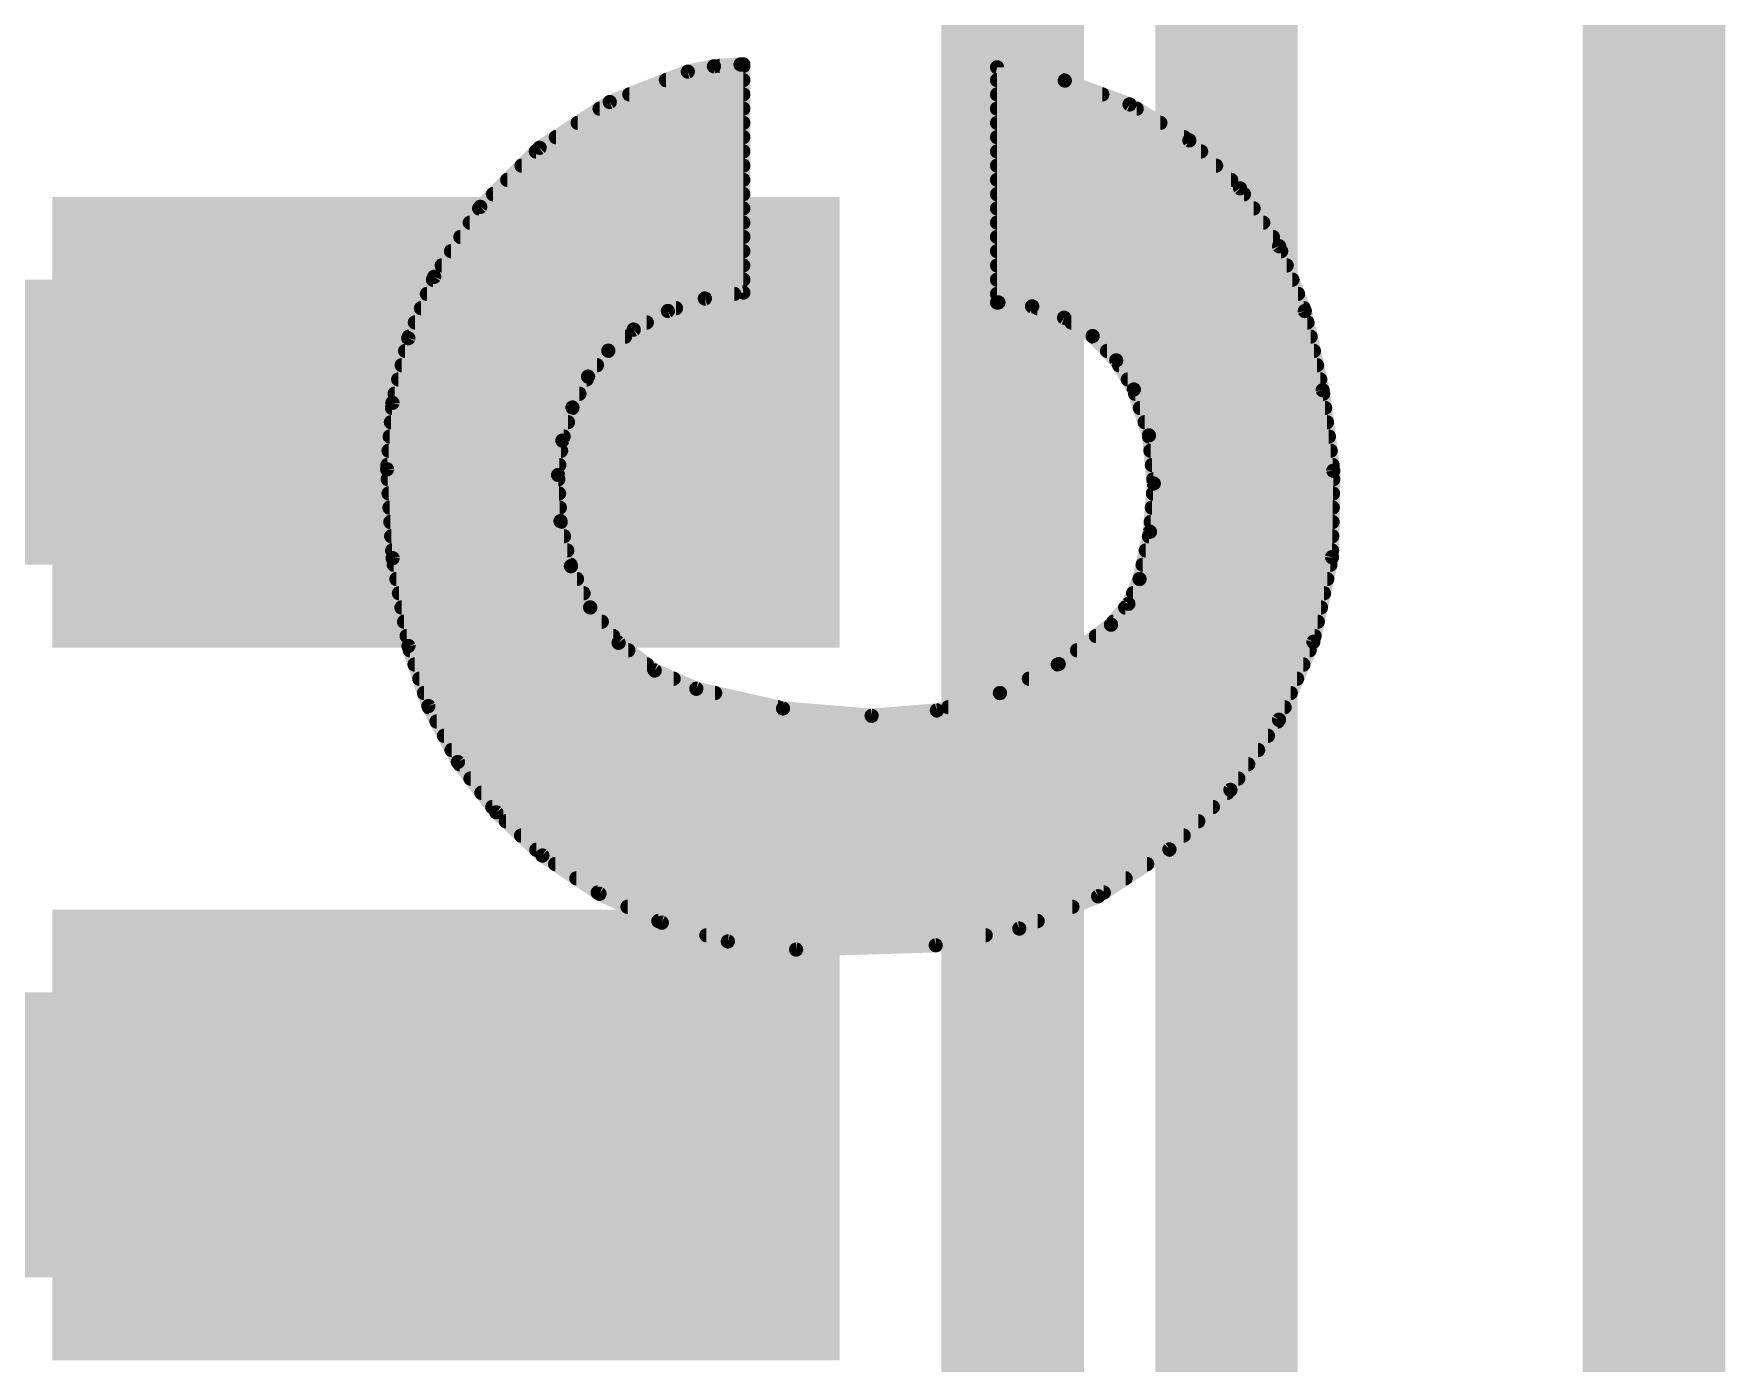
# Model space of a CAD drawing. Extents: x -32 to 75, y -18 to 32.
# Drawn here: x 13.495 to 16.51, y 18.008 to 20.377 of the extents above; entities that cross this region are included whole.
import ezdxf

# ---------------------------------------------------------------- set-up
doc = ezdxf.new("R2010")
doc.units = 0
for name, color, linetype in [('1', 12, 'CONTINUOUS'), ('16', 132, 'CONTINUOUS'), ('22', 53, 'CONTINUOUS'), ('29', 253, 'CONTINUOUS'), ('31', 253, 'CONTINUOUS'), ('51', 53, 'CONTINUOUS')]:
    doc.layers.add(name, color=color, linetype=linetype)

# ---------------------------------------------------------------- blocks, each defined once
blk = doc.blocks.new('RECT')
blk.add_solid([(-0.5, -0.5), (0.5, -0.5), (-0.5, 0.5), (0.5, 0.5)])

msp = doc.modelspace()

# ---------------------------------------------------------------- linework, layer by layer
at = {"layer": '1', "const_width": 0.254}
for points in [[(16.383, 16.51), (16.383, 20.828)], [(15.621, 17.399), (15.621, 20.574)], [(14.23, 19.685), (13.335, 19.685)], [(14.23, 18.415), (13.335, 18.415)]]:
    msp.add_lwpolyline(points, dxfattribs=at)
at = {"layer": '1', "const_width": 0.127}
for points in [[(14.23, 19.6215, 1), (14.23, 19.7485)], [(14.23, 18.3515, 1), (14.23, 18.4785)]]:
    msp.add_lwpolyline(points, format="xyb", dxfattribs=at)
at = {"layer": '16', "const_width": 0.254}
msp.add_lwpolyline([(15.24, 25.4), (15.24, 15.24)], dxfattribs=at)
at = {"layer": '22', "const_width": 0.0254}
for points in [[(14.6609, 20.3098), (14.5218, 20.2556)], [(14.7075, 20.3193), (14.6609, 20.3098)], [(14.7549, 20.3225), (14.7075, 20.3193)], [(14.7177, 20.32), (14.7599, 20.32)], [(14.7599, 20.3225), (14.7549, 20.3225)], [(14.7599, 19.9161), (14.7599, 20.3225)], [(15.2121, 20.3175), (15.2121, 19.8984)], [(15.3328, 20.2939), (15.2121, 20.3175)], [(14.6219, 20.2946), (14.7599, 20.2946)], [(15.2121, 20.2946), (15.329, 20.2946)], [(15.4483, 20.2514), (15.3328, 20.2939)], [(14.5218, 20.2556), (14.3967, 20.1741)], [(14.5567, 20.2692), (14.7599, 20.2692)], [(15.2121, 20.2692), (15.3999, 20.2692)], [(15.555, 20.1874), (15.4483, 20.2514)], [(14.4647, 20.2184), (14.7599, 20.2184)], [(14.5037, 20.2438), (14.7599, 20.2438)], [(15.2121, 20.2438), (15.461, 20.2438)], [(15.2121, 20.2184), (15.5033, 20.2184)], [(14.4257, 20.193), (14.7599, 20.193)], [(15.2121, 20.193), (15.5456, 20.193)], [(15.6453, 20.1018), (15.555, 20.1874)], [(14.3967, 20.1741), (14.2909, 20.0688)], [(14.3901, 20.1676), (14.7599, 20.1676)], [(15.2121, 20.1676), (15.5758, 20.1676)], [(14.3646, 20.1422), (14.7599, 20.1422)], [(15.2121, 20.1422), (15.6026, 20.1422)], [(14.3391, 20.1168), (14.7599, 20.1168)], [(15.2121, 20.1168), (15.6294, 20.1168)], [(15.7149, 19.9988), (15.6453, 20.1018)], [(14.2909, 20.0688), (14.2088, 19.9441)], [(14.289, 20.066), (14.7599, 20.066)], [(14.3136, 20.0914), (14.7599, 20.0914)], [(15.2121, 20.0914), (15.6523, 20.0914)], [(15.2121, 20.066), (15.6695, 20.066)], [(14.2723, 20.0406), (14.7599, 20.0406)], [(15.2121, 20.0406), (15.6866, 20.0406)], [(14.2556, 20.0152), (14.7599, 20.0152)], [(15.2121, 20.0152), (15.7038, 20.0152)], [(14.2389, 19.9898), (14.7599, 19.9898)], [(15.2121, 19.9898), (15.7185, 19.9898)], [(15.7607, 19.8831), (15.7149, 19.9988)], [(14.2222, 19.9644), (14.7599, 19.9644)], [(15.2121, 19.9644), (15.7285, 19.9644)], [(14.2088, 19.9441), (14.1627, 19.8348)], [(14.2067, 19.939), (14.7599, 19.939)], [(14.6912, 19.9055), (14.7599, 19.9161)], [(15.2121, 19.939), (15.7386, 19.939)], [(14.1852, 19.8882), (14.6399, 19.8882)], [(14.1959, 19.9136), (14.7436, 19.9136)], [(14.6254, 19.8833), (14.6912, 19.9055)], [(15.2121, 19.9136), (15.7486, 19.9136)], [(15.2121, 19.8984), (15.2146, 19.8984)], [(15.2146, 19.8984), (15.2747, 19.8915)], [(15.2747, 19.8915), (15.3316, 19.8712)], [(15.284, 19.8882), (15.7587, 19.8882)], [(14.1745, 19.8628), (14.5877, 19.8628)], [(14.5644, 19.8501), (14.6254, 19.8833)], [(15.3316, 19.8712), (15.3825, 19.8385)], [(15.3447, 19.8628), (15.7653, 19.8628)], [(15.7926, 19.742), (15.7607, 19.8831)], [(14.1627, 19.8348), (14.1344, 19.7195)], [(14.1638, 19.8374), (14.5491, 19.8374)], [(14.5192, 19.8126), (14.5644, 19.8501)], [(15.3825, 19.8385), (15.4247, 19.7952)], [(15.3836, 19.8374), (15.771, 19.8374)], [(14.1571, 19.812), (14.5187, 19.812)], [(14.4831, 19.7663), (14.5192, 19.8126)], [(15.4083, 19.812), (15.7768, 19.812)], [(15.4247, 19.7952), (15.4559, 19.7434)], [(14.1509, 19.7866), (14.4989, 19.7866)], [(14.4552, 19.7112), (14.4831, 19.7663)], [(15.4298, 19.7866), (15.7825, 19.7866)], [(14.1384, 19.7358), (14.4677, 19.7358)], [(14.1447, 19.7612), (14.4805, 19.7612)], [(15.4452, 19.7612), (15.7883, 19.7612)], [(15.4559, 19.7434), (15.4829, 19.6616)], [(15.4584, 19.7358), (15.7934, 19.7358)], [(15.8115, 19.5986), (15.7926, 19.742)], [(14.1344, 19.7195), (14.1249, 19.6012)], [(14.1337, 19.7104), (14.455, 19.7104)], [(14.4373, 19.6522), (14.4552, 19.7112)], [(15.4668, 19.7104), (15.7968, 19.7104)], [(14.1317, 19.685), (14.4472, 19.685)], [(15.4752, 19.685), (15.8001, 19.685)], [(14.1296, 19.6596), (14.4395, 19.6596)], [(14.4297, 19.591), (14.4373, 19.6522)], [(15.4829, 19.6616), (15.4915, 19.5758)], [(15.4831, 19.6596), (15.8035, 19.6596)], [(14.1276, 19.6342), (14.435, 19.6342)], [(15.4857, 19.6342), (15.8068, 19.6342)], [(14.1249, 19.6012), (14.1348, 19.4426)], [(14.1255, 19.6088), (14.4319, 19.6088)], [(14.434, 19.5087), (14.4297, 19.591)], [(15.4882, 19.6088), (15.8102, 19.6088)], [(15.8091, 19.4444), (15.8115, 19.5986)], [(14.126, 19.5834), (14.4301, 19.5834)], [(14.1276, 19.558), (14.4314, 19.558)], [(15.4915, 19.5758), (15.4847, 19.4898)], [(15.4901, 19.558), (15.8109, 19.558)], [(15.4907, 19.5834), (15.8113, 19.5834)], [(14.1292, 19.5326), (14.4327, 19.5326)], [(15.4881, 19.5326), (15.8105, 19.5326)], [(14.1308, 19.5072), (14.4343, 19.5072)], [(14.4526, 19.4285), (14.434, 19.5087)], [(15.4861, 19.5072), (15.8101, 19.5072)], [(14.1323, 19.4818), (14.4402, 19.4818)], [(15.4847, 19.4898), (15.4661, 19.4056)], [(15.4829, 19.4818), (15.8097, 19.4818)], [(14.1339, 19.4564), (14.4461, 19.4564)], [(14.1348, 19.4426), (14.163, 19.2862)], [(15.4773, 19.4564), (15.8093, 19.4564)], [(15.7759, 19.2938), (15.8091, 19.4444)], [(14.1369, 19.431), (14.452, 19.431)], [(14.1415, 19.4056), (14.4633, 19.4056)], [(14.4869, 19.3551), (14.4526, 19.4285)], [(15.4661, 19.4056), (15.4463, 19.3615)], [(15.4661, 19.4056), (15.8006, 19.4056)], [(15.4717, 19.431), (15.8062, 19.431)], [(14.146, 19.3802), (14.4751, 19.3802)], [(15.4547, 19.3802), (15.795, 19.3802)], [(14.1506, 19.3548), (14.4871, 19.3548)], [(14.5376, 19.2919), (14.4869, 19.3551)], [(15.4463, 19.3615), (15.4153, 19.3243)], [(15.4407, 19.3548), (15.7894, 19.3548)], [(14.1552, 19.3294), (14.5075, 19.3294)], [(15.4153, 19.3243), (15.3221, 19.254)], [(15.4196, 19.3294), (15.7838, 19.3294)], [(14.1598, 19.304), (14.5279, 19.304)], [(14.163, 19.2862), (14.1984, 19.1792)], [(14.6019, 19.2426), (14.5376, 19.2919)], [(15.3884, 19.304), (15.7782, 19.304)], [(15.7148, 19.1547), (15.7759, 19.2938)], [(14.1655, 19.2786), (14.5549, 19.2786)], [(14.1739, 19.2532), (14.5881, 19.2532)], [(15.3221, 19.254), (15.2174, 19.2024)], [(15.3204, 19.2532), (15.7581, 19.2532)], [(15.3547, 19.2786), (15.7692, 19.2786)], [(14.1823, 19.2278), (14.6356, 19.2278)], [(14.6761, 19.21), (14.6019, 19.2426)], [(15.2689, 19.2278), (15.7469, 19.2278)], [(14.1908, 19.2024), (14.7096, 19.2024)], [(14.8306, 19.1749), (14.6761, 19.21)], [(15.2174, 19.2024), (15.1049, 19.1713)], [(15.2173, 19.2024), (15.7357, 19.2024)], [(14.1984, 19.1792), (14.2511, 19.0795)], [(14.1996, 19.177), (14.8214, 19.177)], [(14.9885, 19.1618), (14.8306, 19.1749)], [(15.1049, 19.1713), (14.9885, 19.1618)], [(15.1254, 19.177), (15.7246, 19.177)], [(14.213, 19.1516), (15.7126, 19.1516)], [(15.6282, 19.0298), (15.7148, 19.1547)], [(14.2264, 19.1262), (15.695, 19.1262)], [(14.2398, 19.1008), (15.6774, 19.1008)], [(14.2511, 19.0795), (14.3195, 18.9899)], [(14.2542, 19.0754), (15.6598, 19.0754)], [(14.2736, 19.05), (15.6422, 19.05)], [(14.293, 19.0246), (15.6229, 19.0246)], [(15.5194, 18.9237), (15.6282, 19.0298)], [(14.3124, 18.9992), (15.5969, 18.9992)], [(14.3195, 18.9899), (14.4018, 18.9128)], [(14.3367, 18.9738), (15.5708, 18.9738)], [(14.3638, 18.9484), (15.5448, 18.9484)], [(14.3909, 18.923), (15.5184, 18.923)], [(15.3924, 18.8403), (15.5194, 18.9237)], [(14.4018, 18.9128), (14.5035, 18.8446)], [(14.4245, 18.8976), (15.4797, 18.8976)], [(14.4623, 18.8722), (15.4411, 18.8722)], [(14.5002, 18.8468), (15.4024, 18.8468)], [(14.5035, 18.8446), (14.6146, 18.7931)], [(15.2518, 18.7826), (15.3924, 18.8403)], [(14.5535, 18.8214), (15.3464, 18.8214)], [(14.6084, 18.796), (15.2845, 18.796)], [(14.6146, 18.7931), (14.7323, 18.7597)], [(14.694, 18.7706), (15.1918, 18.7706)], [(15.1028, 18.7528), (15.2518, 18.7826)], [(14.7323, 18.7597), (14.8539, 18.7452)], [(14.8539, 18.7452), (15.1028, 18.7528)]]:
    msp.add_lwpolyline(points, dxfattribs=at)
at = {"layer": '22', "const_width": 0.0127}
for points in [[(14.6596, 20.316, 1), (14.6622, 20.3036)], [(14.6632, 20.3039, 1), (14.6586, 20.3157)], [(14.707, 20.3256, 1), (14.7079, 20.313)], [(14.7087, 20.3131, 1), (14.7062, 20.3255)], [(14.7177, 20.3264, 1), (14.7177, 20.3136)], [(14.7549, 20.3289, 1), (14.7549, 20.3162)], [(14.7662, 20.3225, 1), (14.7536, 20.3225)], [(14.7553, 20.3162, 1), (14.7545, 20.3288)], [(14.7599, 20.3162, 1), (14.7599, 20.3289)], [(14.7599, 20.3136, 1), (14.7599, 20.3264)], [(15.2133, 20.3237, 1), (15.2109, 20.3113)], [(15.2185, 20.3175, 1), (15.2058, 20.3175)], [(14.6219, 20.301, 1), (14.6219, 20.2883)], [(14.7599, 20.2883, 1), (14.7599, 20.301)], [(15.2121, 20.301, 1), (15.2121, 20.2883)], [(15.335, 20.2998, 1), (15.3306, 20.2879)], [(15.329, 20.2883, 1), (15.329, 20.301)], [(15.3316, 20.2876, 1), (15.3341, 20.3001)], [(14.5195, 20.2615, 1), (14.5241, 20.2497)], [(14.5253, 20.2503, 1), (14.5183, 20.2609)], [(14.5567, 20.2756, 1), (14.5567, 20.2629)], [(14.7599, 20.2629, 1), (14.7599, 20.2756)], [(15.2121, 20.2756, 1), (15.2121, 20.2629)], [(15.3999, 20.2629, 1), (15.3999, 20.2756)], [(15.4516, 20.2568, 1), (15.445, 20.246)], [(15.4461, 20.2454, 1), (15.4505, 20.2574)], [(14.4647, 20.2248, 1), (14.4647, 20.2121)], [(14.5037, 20.2502, 1), (14.5037, 20.2374)], [(14.7599, 20.2374, 1), (14.7599, 20.2502)], [(14.7599, 20.2121, 1), (14.7599, 20.2248)], [(15.2121, 20.2502, 1), (15.2121, 20.2374)], [(15.2121, 20.2248, 1), (15.2121, 20.2121)], [(15.461, 20.2374, 1), (15.461, 20.2502)], [(15.5033, 20.2121, 1), (15.5033, 20.2248)], [(14.4257, 20.1994, 1), (14.4257, 20.1867)], [(14.7599, 20.1867, 1), (14.7599, 20.1994)], [(15.2121, 20.1994, 1), (15.2121, 20.1867)], [(15.5456, 20.1867, 1), (15.5456, 20.1994)], [(15.5593, 20.192, 1), (15.5506, 20.1828)], [(14.3901, 20.174, 1), (14.3901, 20.1612)], [(14.3932, 20.1794, 1), (14.4002, 20.1688)], [(14.4012, 20.1696, 1), (14.3922, 20.1786)], [(14.7599, 20.1612, 1), (14.7599, 20.174)], [(15.2121, 20.174, 1), (15.2121, 20.1612)], [(15.5517, 20.1819, 1), (15.5582, 20.1928)], [(15.5758, 20.1612, 1), (15.5758, 20.174)], [(14.3646, 20.1486, 1), (14.3646, 20.1359)], [(14.7599, 20.1359, 1), (14.7599, 20.1486)], [(15.2121, 20.1486, 1), (15.2121, 20.1359)], [(15.6026, 20.1359, 1), (15.6026, 20.1486)], [(14.3391, 20.1232, 1), (14.3391, 20.1105)], [(14.7599, 20.1105, 1), (14.7599, 20.1232)], [(15.2121, 20.1232, 1), (15.2121, 20.1105)], [(15.6294, 20.1105, 1), (15.6294, 20.1232)], [(15.6505, 20.1054, 1), (15.64, 20.0983)], [(15.6409, 20.0972, 1), (15.6496, 20.1064)], [(14.289, 20.0724, 1), (14.289, 20.0597)], [(14.2864, 20.0733, 1), (14.2954, 20.0643)], [(14.2962, 20.0653, 1), (14.2856, 20.0723)], [(14.3136, 20.0978, 1), (14.3136, 20.085)], [(14.7599, 20.085, 1), (14.7599, 20.0978)], [(14.7599, 20.0597, 1), (14.7599, 20.0724)], [(15.2121, 20.0978, 1), (15.2121, 20.085)], [(15.2121, 20.0724, 1), (15.2121, 20.0597)], [(15.6523, 20.085, 1), (15.6523, 20.0978)], [(15.6695, 20.0597, 1), (15.6695, 20.0724)], [(14.2723, 20.047, 1), (14.2723, 20.0343)], [(14.7599, 20.0343, 1), (14.7599, 20.047)], [(15.2121, 20.047, 1), (15.2121, 20.0343)], [(15.6866, 20.0343, 1), (15.6866, 20.047)], [(14.2556, 20.0216, 1), (14.2556, 20.0088)], [(14.7599, 20.0088, 1), (14.7599, 20.0216)], [(15.2121, 20.0216, 1), (15.2121, 20.0088)], [(15.7038, 20.0088, 1), (15.7038, 20.0216)], [(14.2389, 19.9962, 1), (14.2389, 19.9835)], [(14.7599, 19.9835, 1), (14.7599, 19.9962)], [(15.2121, 19.9962, 1), (15.2121, 19.9835)], [(15.7208, 20.0011, 1), (15.709, 19.9964)], [(15.7097, 19.9952, 1), (15.7202, 20.0023)], [(15.7185, 19.9835, 1), (15.7185, 19.9962)], [(14.2222, 19.9708, 1), (14.2222, 19.9581)], [(14.7599, 19.9581, 1), (14.7599, 19.9708)], [(15.2121, 19.9708, 1), (15.2121, 19.9581)], [(15.7285, 19.9581, 1), (15.7285, 19.9708)], [(14.2067, 19.9454, 1), (14.2067, 19.9326)], [(14.2035, 19.9476, 1), (14.2141, 19.9406)], [(14.2147, 19.9416, 1), (14.2029, 19.9466)], [(14.7609, 19.9098, 1), (14.7589, 19.9224)], [(14.7599, 19.9326, 1), (14.7599, 19.9454)], [(15.2121, 19.9454, 1), (15.2121, 19.9326)], [(15.7386, 19.9326, 1), (15.7386, 19.9454)], [(14.1852, 19.8946, 1), (14.1852, 19.8819)], [(14.1959, 19.92, 1), (14.1959, 19.9073)], [(14.6399, 19.8819, 1), (14.6399, 19.8946)], [(14.6903, 19.9118, 1), (14.6922, 19.8993)], [(14.6933, 19.8995, 1), (14.6892, 19.9116)], [(14.7436, 19.9073, 1), (14.7436, 19.92)], [(14.7536, 19.9161, 1), (14.7662, 19.9161)], [(15.2121, 19.92, 1), (15.2121, 19.9073)], [(15.2121, 19.9048, 1), (15.2121, 19.8921)], [(15.2058, 19.8984, 1), (15.2185, 19.8984)], [(15.2153, 19.9047, 1), (15.2139, 19.8921)], [(15.2146, 19.8921, 1), (15.2146, 19.9048)], [(15.2768, 19.8975, 1), (15.2725, 19.8855)], [(15.274, 19.8852, 1), (15.2754, 19.8978)], [(15.284, 19.8946, 1), (15.284, 19.8819)], [(15.7486, 19.9073, 1), (15.7486, 19.92)], [(15.7587, 19.8819, 1), (15.7587, 19.8946)], [(14.1745, 19.8692, 1), (14.1745, 19.8564)], [(14.5877, 19.8564, 1), (14.5877, 19.8692)], [(14.6234, 19.8893, 1), (14.6274, 19.8773)], [(14.6284, 19.8777, 1), (14.6224, 19.8889)], [(15.3351, 19.8766, 1), (15.3282, 19.8659)], [(15.3295, 19.8652, 1), (15.3338, 19.8772)], [(15.3447, 19.8692, 1), (15.3447, 19.8564)], [(15.7669, 19.8845, 1), (15.7545, 19.8817)], [(15.7548, 19.8808, 1), (15.7666, 19.8854)], [(15.7653, 19.8564, 1), (15.7653, 19.8692)], [(14.1568, 19.8372, 1), (14.1685, 19.8323)], [(14.1688, 19.8333, 1), (14.1565, 19.8363)], [(14.1638, 19.8438, 1), (14.1638, 19.8311)], [(14.5491, 19.8311, 1), (14.5491, 19.8438)], [(14.5614, 19.8557, 1), (14.5674, 19.8445)], [(14.5685, 19.8452, 1), (14.5603, 19.855)], [(15.3871, 19.843, 1), (15.378, 19.8341)], [(15.3836, 19.8438, 1), (15.3836, 19.8311)], [(15.3791, 19.8332, 1), (15.3859, 19.8439)], [(15.771, 19.8311, 1), (15.771, 19.8438)], [(14.1571, 19.8184, 1), (14.1571, 19.8056)], [(14.5152, 19.8175, 1), (14.5233, 19.8077)], [(14.5242, 19.8087, 1), (14.5142, 19.8165)], [(14.5187, 19.8056, 1), (14.5187, 19.8184)], [(15.4083, 19.8184, 1), (15.4083, 19.8056)], [(15.4301, 19.7985, 1), (15.4192, 19.7919)], [(15.7768, 19.8056, 1), (15.7768, 19.8184)], [(14.1509, 19.793, 1), (14.1509, 19.7802)], [(14.4888, 19.7634, 1), (14.4774, 19.7692)], [(14.4989, 19.7802, 1), (14.4989, 19.793)], [(15.4201, 19.7908, 1), (15.4292, 19.7996)], [(15.4298, 19.793, 1), (15.4298, 19.7802)], [(15.7825, 19.7802, 1), (15.7825, 19.793)], [(14.1384, 19.7422, 1), (14.1384, 19.7294)], [(14.1447, 19.7676, 1), (14.1447, 19.7549)], [(14.4677, 19.7294, 1), (14.4677, 19.7422)], [(14.4781, 19.7702, 1), (14.4881, 19.7624)], [(14.4805, 19.7549, 1), (14.4805, 19.7676)], [(15.4452, 19.7676, 1), (15.4452, 19.7549)], [(15.4619, 19.7454, 1), (15.4499, 19.7414)], [(15.4505, 19.7401, 1), (15.4613, 19.7467)], [(15.4584, 19.7422, 1), (15.4584, 19.7294)], [(15.7989, 19.7428, 1), (15.7863, 19.7412)], [(15.7864, 19.7406, 1), (15.7988, 19.7434)], [(15.7883, 19.7549, 1), (15.7883, 19.7676)], [(15.7934, 19.7294, 1), (15.7934, 19.7422)], [(14.1337, 19.7168, 1), (14.1337, 19.704)], [(14.1408, 19.719, 1), (14.1281, 19.72)], [(14.1283, 19.721, 1), (14.1406, 19.718)], [(14.4496, 19.7141, 1), (14.4609, 19.7084)], [(14.4613, 19.7094, 1), (14.4492, 19.7131)], [(14.455, 19.704, 1), (14.455, 19.7168)], [(15.4668, 19.7168, 1), (15.4668, 19.704)], [(15.7968, 19.704, 1), (15.7968, 19.7168)], [(14.1317, 19.6914, 1), (14.1317, 19.6787)], [(14.4472, 19.6787, 1), (14.4472, 19.6914)], [(15.4752, 19.6914, 1), (15.4752, 19.6787)], [(15.8001, 19.6787, 1), (15.8001, 19.6914)], [(14.1296, 19.666, 1), (14.1296, 19.6532)], [(14.4436, 19.6515, 1), (14.431, 19.653)], [(14.4312, 19.6541, 1), (14.4433, 19.6504)], [(14.4395, 19.6532, 1), (14.4395, 19.666)], [(15.4892, 19.6622, 1), (15.4766, 19.6609)], [(15.4831, 19.666, 1), (15.4831, 19.6532)], [(15.4769, 19.6596, 1), (15.489, 19.6636)], [(15.8035, 19.6532, 1), (15.8035, 19.666)], [(14.1276, 19.6406, 1), (14.1276, 19.6278)], [(14.435, 19.6278, 1), (14.435, 19.6406)], [(15.4857, 19.6406, 1), (15.4857, 19.6278)], [(15.8068, 19.6278, 1), (15.8068, 19.6406)], [(14.1312, 19.6016, 1), (14.1186, 19.6008)], [(14.1186, 19.6017, 1), (14.1312, 19.6007)], [(14.1255, 19.6152, 1), (14.1255, 19.6025)], [(14.436, 19.5913, 1), (14.4234, 19.5907)], [(14.4234, 19.5918, 1), (14.436, 19.5902)], [(14.4319, 19.6025, 1), (14.4319, 19.6152)], [(15.4882, 19.6152, 1), (15.4882, 19.6025)], [(15.8178, 19.5985, 1), (15.8052, 19.5987)], [(15.8052, 19.5978, 1), (15.8178, 19.5994)], [(15.8102, 19.6025, 1), (15.8102, 19.6152)], [(14.126, 19.5898, 1), (14.126, 19.577)], [(14.1276, 19.5644, 1), (14.1276, 19.5516)], [(14.4301, 19.577, 1), (14.4301, 19.5898)], [(14.4314, 19.5516, 1), (14.4314, 19.5644)], [(15.4901, 19.5644, 1), (15.4901, 19.5516)], [(15.4907, 19.5898, 1), (15.4907, 19.577)], [(15.4978, 19.5753, 1), (15.4852, 19.5763)], [(15.4852, 19.5752, 1), (15.4978, 19.5764)], [(15.8109, 19.5516, 1), (15.8109, 19.5644)], [(15.8113, 19.577, 1), (15.8113, 19.5898)], [(14.1292, 19.539, 1), (14.1292, 19.5263)], [(14.4327, 19.5263, 1), (14.4327, 19.539)], [(15.4881, 19.539, 1), (15.4881, 19.5263)], [(15.8105, 19.5263, 1), (15.8105, 19.539)], [(14.1308, 19.5136, 1), (14.1308, 19.5008)], [(14.4276, 19.5084, 1), (14.4403, 19.5091)], [(14.4401, 19.5102, 1), (14.4278, 19.5073)], [(14.4343, 19.5008, 1), (14.4343, 19.5136)], [(15.4861, 19.5136, 1), (15.4861, 19.5008)], [(15.8101, 19.5008, 1), (15.8101, 19.5136)], [(14.1323, 19.4882, 1), (14.1323, 19.4754)], [(14.4402, 19.4754, 1), (14.4402, 19.4882)], [(15.4829, 19.4882, 1), (15.4829, 19.4754)], [(15.4783, 19.4903, 1), (15.491, 19.4893)], [(15.4909, 19.4885, 1), (15.4785, 19.4912)], [(15.8097, 19.4754, 1), (15.8097, 19.4882)], [(14.1339, 19.4628, 1), (14.1339, 19.4501)], [(14.1284, 19.4422, 1), (14.1411, 19.443)], [(14.141, 19.4437, 1), (14.1285, 19.4415)], [(14.4461, 19.4501, 1), (14.4461, 19.4628)], [(15.4773, 19.4628, 1), (15.4773, 19.4501)], [(15.8028, 19.4445, 1), (15.8155, 19.4443)], [(15.8153, 19.443, 1), (15.8029, 19.4458)], [(15.8093, 19.4501, 1), (15.8093, 19.4628)], [(14.1369, 19.4374, 1), (14.1369, 19.4246)], [(14.1415, 19.412, 1), (14.1415, 19.3992)], [(14.4584, 19.4312, 1), (14.4468, 19.4258)], [(14.4464, 19.4271, 1), (14.4588, 19.4299)], [(14.452, 19.4246, 1), (14.452, 19.4374)], [(14.4633, 19.3992, 1), (14.4633, 19.412)], [(15.4661, 19.412, 1), (15.4661, 19.3992)], [(15.4719, 19.403, 1), (15.4603, 19.4082)], [(15.4717, 19.4374, 1), (15.4717, 19.4246)], [(15.8006, 19.3992, 1), (15.8006, 19.412)], [(15.8062, 19.4246, 1), (15.8062, 19.4374)], [(14.146, 19.3866, 1), (14.146, 19.3739)], [(14.4751, 19.3739, 1), (14.4751, 19.3866)], [(15.4547, 19.3866, 1), (15.4547, 19.3739)], [(15.4599, 19.407, 1), (15.4723, 19.4042)], [(15.795, 19.3739, 1), (15.795, 19.3866)], [(14.1506, 19.3612, 1), (14.1506, 19.3484)], [(14.4918, 19.359, 1), (14.4819, 19.3511)], [(14.4811, 19.3524, 1), (14.4926, 19.3577)], [(14.4871, 19.3484, 1), (14.4871, 19.3612)], [(15.4407, 19.3612, 1), (15.4407, 19.3484)], [(15.4405, 19.3641, 1), (15.4521, 19.3589)], [(15.4511, 19.3574, 1), (15.4414, 19.3655)], [(15.7894, 19.3484, 1), (15.7894, 19.3612)], [(14.1552, 19.3358, 1), (14.1552, 19.323)], [(14.5075, 19.323, 1), (14.5075, 19.3358)], [(15.4104, 19.3284, 1), (15.4202, 19.3202)], [(15.4191, 19.3192, 1), (15.4115, 19.3294)], [(15.4196, 19.3358, 1), (15.4196, 19.323)], [(15.7838, 19.323, 1), (15.7838, 19.3358)], [(14.1598, 19.3104, 1), (14.1598, 19.2977)], [(14.169, 19.2882, 1), (14.157, 19.2842)], [(14.5279, 19.2977, 1), (14.5279, 19.3104)], [(14.5415, 19.2969, 1), (14.5337, 19.2868)], [(14.5326, 19.2879, 1), (14.5425, 19.2959)], [(15.3884, 19.3104, 1), (15.3884, 19.2977)], [(15.7697, 19.2952, 1), (15.7821, 19.2924)], [(15.7817, 19.2912, 1), (15.7701, 19.2964)], [(15.7782, 19.2977, 1), (15.7782, 19.3104)], [(14.1568, 19.2851, 1), (14.1692, 19.2873)], [(14.1655, 19.285, 1), (14.1655, 19.2722)], [(14.1739, 19.2596, 1), (14.1739, 19.2468)], [(14.5549, 19.2722, 1), (14.5549, 19.285)], [(14.5881, 19.2468, 1), (14.5881, 19.2596)], [(15.3204, 19.2596, 1), (15.3204, 19.2468)], [(15.3183, 19.2591, 1), (15.3259, 19.2489)], [(15.3249, 19.2483, 1), (15.3193, 19.2597)], [(15.3547, 19.285, 1), (15.3547, 19.2722)], [(15.7581, 19.2468, 1), (15.7581, 19.2596)], [(15.7692, 19.2722, 1), (15.7692, 19.285)], [(14.1823, 19.2342, 1), (14.1823, 19.2215)], [(14.6045, 19.2484, 1), (14.5994, 19.2368)], [(14.598, 19.2375, 1), (14.6058, 19.2476)], [(14.6356, 19.2215, 1), (14.6356, 19.2342)], [(15.2689, 19.2342, 1), (15.2689, 19.2215)], [(15.7469, 19.2215, 1), (15.7469, 19.2342)], [(14.1908, 19.2088, 1), (14.1908, 19.196)], [(14.6775, 19.2162, 1), (14.6747, 19.2038)], [(14.6735, 19.2042, 1), (14.6787, 19.2158)], [(14.7096, 19.196, 1), (14.7096, 19.2088)], [(15.2173, 19.2088, 1), (15.2173, 19.196)], [(15.2146, 19.2081, 1), (15.2202, 19.1967)], [(15.2191, 19.1963, 1), (15.2157, 19.2085)], [(15.7357, 19.196, 1), (15.7357, 19.2088)], [(14.2041, 19.1821, 1), (14.1928, 19.1762)], [(14.1924, 19.1772, 1), (14.2045, 19.1812)], [(14.1996, 19.1834, 1), (14.1996, 19.1706)], [(14.8214, 19.1706, 1), (14.8214, 19.1834)], [(14.8311, 19.1812, 1), (14.8301, 19.1686)], [(14.8292, 19.1687, 1), (14.832, 19.1811)], [(14.988, 19.1681, 1), (14.989, 19.1555)], [(14.988, 19.1555, 1), (14.989, 19.1681)], [(15.1032, 19.1774, 1), (15.1065, 19.1652)], [(15.1054, 19.165, 1), (15.1043, 19.1776)], [(15.1254, 19.1834, 1), (15.1254, 19.1706)], [(15.7246, 19.1706, 1), (15.7246, 19.1834)], [(14.213, 19.158, 1), (14.213, 19.1453)], [(15.7089, 19.1572, 1), (15.7206, 19.1521)], [(15.72, 19.1511, 1), (15.7095, 19.1583)], [(15.7126, 19.1453, 1), (15.7126, 19.158)], [(14.2264, 19.1326, 1), (14.2264, 19.1198)], [(15.695, 19.1198, 1), (15.695, 19.1326)], [(14.2398, 19.1072, 1), (14.2398, 19.0944)], [(14.2561, 19.0833, 1), (14.246, 19.0756)], [(14.2455, 19.0765, 1), (14.2567, 19.0824)], [(14.2542, 19.0818, 1), (14.2542, 19.0691)], [(15.6598, 19.0691, 1), (15.6598, 19.0818)], [(15.6774, 19.0944, 1), (15.6774, 19.1072)], [(14.2736, 19.0564, 1), (14.2736, 19.0436)], [(15.6422, 19.0436, 1), (15.6422, 19.0564)], [(14.293, 19.031, 1), (14.293, 19.0182)], [(15.623, 19.0334, 1), (15.6334, 19.0262)], [(15.6229, 19.0182, 1), (15.6229, 19.031)], [(15.6326, 19.0252, 1), (15.6238, 19.0343)], [(14.3124, 19.0056, 1), (14.3124, 18.9929)], [(14.3238, 18.9945, 1), (14.3152, 18.9852)], [(14.3145, 18.986, 1), (14.3246, 18.9937)], [(15.5969, 18.9929, 1), (15.5969, 19.0056)], [(14.3367, 18.9802, 1), (14.3367, 18.9674)], [(15.5708, 18.9674, 1), (15.5708, 18.9802)], [(14.3638, 18.9548, 1), (14.3638, 18.942)], [(14.3909, 18.9294, 1), (14.3909, 18.9167)], [(15.515, 18.9282, 1), (15.5239, 18.9191)], [(15.5229, 18.9184, 1), (15.5159, 18.929)], [(15.5184, 18.9167, 1), (15.5184, 18.9294)], [(15.5448, 18.942, 1), (15.5448, 18.9548)], [(14.4053, 18.9181, 1), (14.3983, 18.9075)], [(14.3975, 18.9082, 1), (14.4061, 18.9174)], [(14.4245, 18.904, 1), (14.4245, 18.8912)], [(15.4797, 18.8912, 1), (15.4797, 18.904)], [(14.4623, 18.8786, 1), (14.4623, 18.8658)], [(15.4411, 18.8658, 1), (15.4411, 18.8786)], [(14.5002, 18.8532, 1), (14.5002, 18.8405)], [(14.5061, 18.8503, 1), (14.5008, 18.8388)], [(14.4999, 18.8393, 1), (14.507, 18.8499)], [(15.3889, 18.8456, 1), (15.3959, 18.8349)], [(15.3948, 18.8344, 1), (15.39, 18.8461)], [(15.4024, 18.8405, 1), (15.4024, 18.8532)], [(14.5535, 18.8278, 1), (14.5535, 18.815)], [(15.3464, 18.815, 1), (15.3464, 18.8278)], [(14.6084, 18.8024, 1), (14.6084, 18.7896)], [(14.6163, 18.7992, 1), (14.6128, 18.787)], [(14.6119, 18.7874, 1), (14.6172, 18.7989)], [(14.694, 18.777, 1), (14.694, 18.7643)], [(15.1918, 18.7643, 1), (15.1918, 18.777)], [(15.2494, 18.7885, 1), (15.2542, 18.7767)], [(15.2531, 18.7764, 1), (15.2506, 18.7888)], [(15.2845, 18.7896, 1), (15.2845, 18.8024)], [(14.7331, 18.766, 1), (14.7316, 18.7534)], [(14.7306, 18.7536, 1), (14.7341, 18.7658)], [(14.8537, 18.7515, 1), (14.8541, 18.7389)], [(14.8531, 18.7389, 1), (14.8547, 18.7515)], [(15.1016, 18.759, 1), (15.104, 18.7466)], [(15.103, 18.7465, 1), (15.1026, 18.7591)]]:
    msp.add_lwpolyline(points, format="xyb", dxfattribs=at)

# ---------------------------------------------------------------- block references
at = {"layer": '1', "xscale": 0.6, "yscale": 1.2, "rotation": 270}
for p in [(14.23, 19.685), (14.23, 18.415)]:
    msp.add_blockref('RECT', p, dxfattribs=at)
at = {"layer": '22', "xscale": 0.4953, "yscale": 0.4851, "rotation": 90}
msp.add_blockref('RECT', (14.3955, 18.3884), dxfattribs=at)
at = {"layer": '29', "xscale": 0.8032, "yscale": 1.4032, "rotation": 270}
for p in [(14.23, 19.685), (14.23, 18.415)]:
    msp.add_blockref('RECT', p, dxfattribs=at)
at = {"layer": '31', "xscale": 0.6, "yscale": 1.2, "rotation": 270}
for p in [(14.23, 19.685), (14.23, 18.415)]:
    msp.add_blockref('RECT', p, dxfattribs=at)
at = {"layer": '51', "xscale": 0.508, "yscale": 1.143, "rotation": 270}
for p in [(13.9573, 19.685), (13.9573, 18.415)]:
    msp.add_blockref('RECT', p, dxfattribs=at)

doc.saveas('drawing.dxf')
